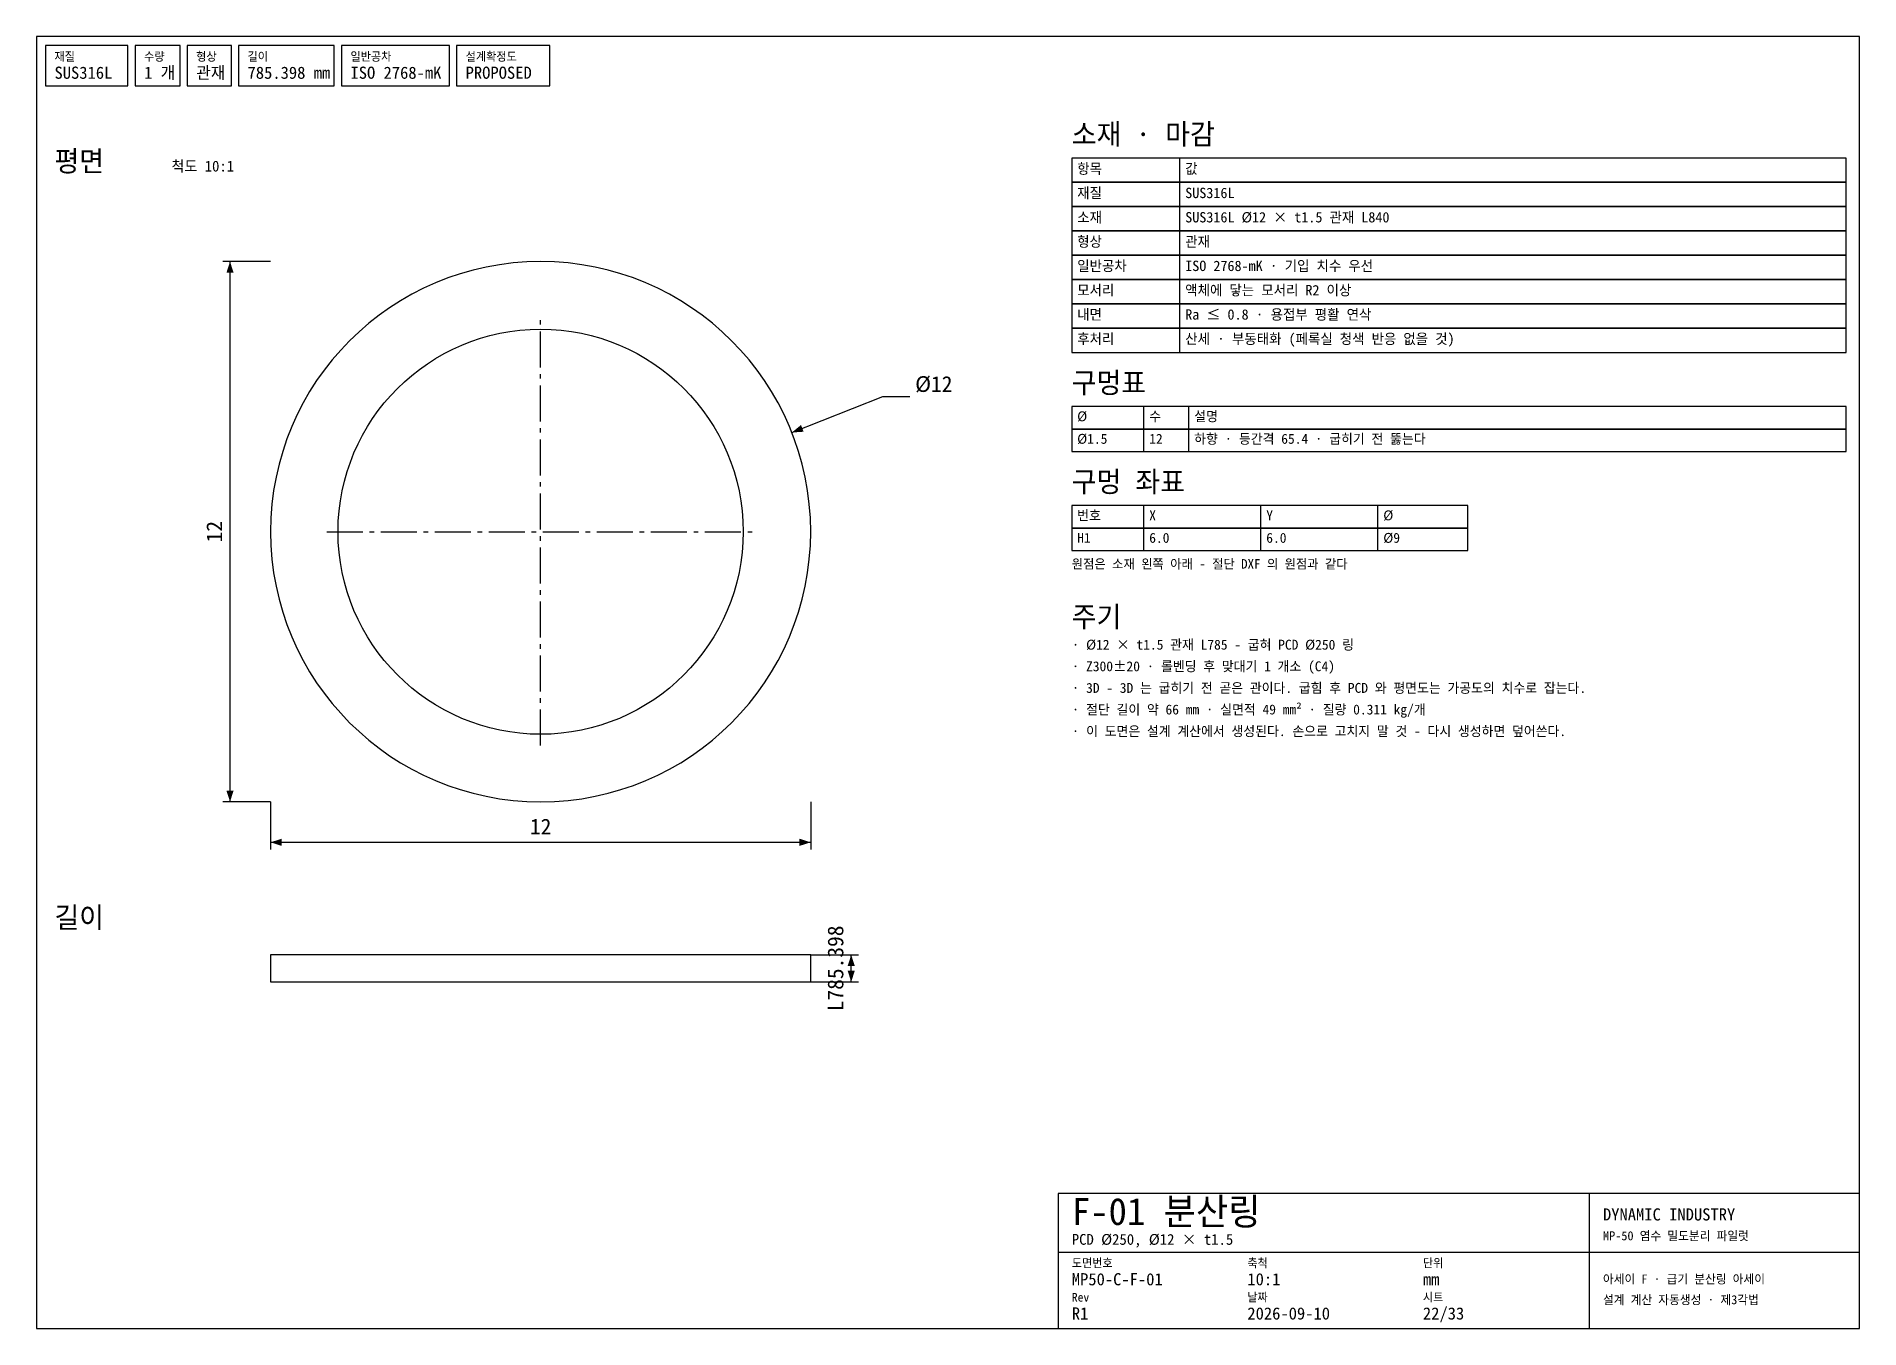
# Model space of a CAD drawing. Header units: millimetres. Extents: x 10 to 415, y 5 to 292.
import ezdxf
from ezdxf.enums import TextEntityAlignment as Align

# ---------------------------------------------------------------- set-up
doc = ezdxf.new("R2010")
doc.units = ezdxf.units.MM
doc.linetypes.add('CENTER', pattern=[12, 8, -1.5, 1, -1.5])
for name, color, linetype in [('CENTER', 2, 'CENTER'), ('CUT', 7, 'CONTINUOUS'), ('DIM', 3, 'CONTINUOUS'), ('FRAME', 7, 'CONTINUOUS'), ('HOLE', 7, 'CONTINUOUS'), ('NOTE', 8, 'CONTINUOUS'), ('TEXT', 3, 'CONTINUOUS')]:
    doc.layers.add(name, color=color, linetype=linetype)

msp = doc.modelspace()

# ---------------------------------------------------------------- linework, layer by layer
at = {"layer": 'CENTER'}
for p, q in [((122, 134.5), (122, 229.5)), ((74.5, 182), (169.5, 182))]:
    msp.add_line(p, q, dxfattribs=at)
at = {"layer": 'CUT'}
msp.add_lwpolyline([(62, 182, 1), (182, 182, 1)], format="xyb", close=True, dxfattribs=at)
msp.add_lwpolyline([(62, 82), (182, 82), (182, 88), (62, 88)], close=True, dxfattribs=at)
at = {"layer": 'DIM'}
for p, q in [((62, 242), (51.4, 242)), ((53, 122), (53, 242)), ((177.809313, 204.029992), (198, 212)), ((198, 212), (204, 212)), ((62, 122), (51.4, 122)), ((62, 122), (62, 111.4)), ((182, 122), (182, 111.4)), ((62, 113), (182, 113)), ((182, 88), (192.6, 88)), ((191, 82), (191, 88)), ((182, 82), (192.6, 82))]:
    msp.add_line(p, q, dxfattribs=at)
for points in [[(53, 242), (52.2, 239.5), (53.8, 239.5)], [(177.809313, 204.029992), (180.428435, 204.203784), (179.840968, 205.692033)], [(53, 122), (53.8, 124.5), (52.2, 124.5)], [(62, 113), (64.5, 112.2), (64.5, 113.8)], [(182, 113), (179.5, 113.8), (179.5, 112.2)], [(191, 88), (190.2, 85.5), (191.8, 85.5)], [(191, 82), (191.8, 84.5), (190.2, 84.5)]]:
    msp.add_solid(points, dxfattribs=at)
at = {"layer": 'FRAME'}
for p, q in [((264, 259.6), (264, 265)), ((264, 254.2), (264, 259.6)), ((264, 248.8), (264, 254.2)), ((264, 243.4), (264, 248.8)), ((264, 238), (264, 243.4)), ((264, 232.6), (264, 238)), ((264, 227.2), (264, 232.6)), ((264, 221.8), (264, 227.2)), ((256, 204.8), (256, 209.8)), ((266, 204.8), (266, 209.8)), ((256, 199.8), (256, 204.8)), ((266, 199.8), (266, 204.8)), ((256, 182.8), (256, 187.8)), ((282, 182.8), (282, 187.8)), ((308, 182.8), (308, 187.8)), ((256, 177.8), (256, 182.8)), ((282, 177.8), (282, 182.8)), ((308, 177.8), (308, 182.8)), ((355, 5), (355, 35)), ((237, 22), (415, 22))]:
    msp.add_line(p, q, dxfattribs=at)
for points in [[(10, 5), (415, 5), (415, 292), (10, 292)], [(12, 281), (30.3104, 281), (30.3104, 290), (12, 290)], [(31.9104, 281), (41.895296, 281), (41.895296, 290), (31.9104, 290)], [(43.495296, 281), (53.295296, 281), (53.295296, 290), (43.495296, 290)], [(54.895296, 281), (76.15712, 281), (76.15712, 290), (54.895296, 290)], [(77.75712, 281), (101.740544, 281), (101.740544, 290), (77.75712, 290)], [(103.340544, 281), (124.02176, 281), (124.02176, 290), (103.340544, 290)], [(240, 259.6), (412, 259.6), (412, 265), (240, 265)], [(240, 254.2), (412, 254.2), (412, 259.6), (240, 259.6)], [(240, 248.8), (412, 248.8), (412, 254.2), (240, 254.2)], [(240, 243.4), (412, 243.4), (412, 248.8), (240, 248.8)], [(240, 238), (412, 238), (412, 243.4), (240, 243.4)], [(240, 232.6), (412, 232.6), (412, 238), (240, 238)], [(240, 227.2), (412, 227.2), (412, 232.6), (240, 232.6)], [(240, 221.8), (412, 221.8), (412, 227.2), (240, 227.2)], [(240, 204.8), (412, 204.8), (412, 209.8), (240, 209.8)], [(240, 199.8), (412, 199.8), (412, 204.8), (240, 204.8)], [(240, 182.8), (328, 182.8), (328, 187.8), (240, 187.8)], [(240, 177.8), (328, 177.8), (328, 182.8), (240, 182.8)], [(237, 5), (415, 5), (415, 35), (237, 35)]]:
    msp.add_lwpolyline(points, close=True, dxfattribs=at)
at = {"layer": 'HOLE'}
msp.add_lwpolyline([(77, 182, -1), (167, 182, -1)], format="xyb", close=True, dxfattribs=at)

# ---------------------------------------------------------------- texts
at = {"layer": 'DIM'}
msp.add_text('Ø12', height=3.5, dxfattribs=at).set_placement((205.2, 213.05))
for s, p in [('12', (51.25, 182)), ('L785.398', (189.25, 85))]:
    msp.add_text(s, height=3.5, rotation=90, dxfattribs=at).set_placement(p, align=Align.CENTER)
msp.add_text('12', height=3.5, dxfattribs=at).set_placement((122, 114.75), align=Align.CENTER)
at = {"layer": 'FRAME'}
for s, height, p in [('SUS316L', 2.7, (14, 282.6)), ('1 개', 2.7, (33.9104, 282.6)), ('관재', 2.7, (45.495296, 282.6)), ('785.398 mm', 2.7, (56.895296, 282.6)), ('ISO 2768-mK', 2.7, (79.75712, 282.6)), ('PROPOSED', 2.7, (105.340544, 282.6)), ('소재 · 마감', 4.6, (240, 268)), ('평면', 4.6, (14, 262)), ('항목', 2.3, (241.2, 261.495)), ('값', 2.3, (265.2, 261.495)), ('구멍표', 4.6, (240, 212.8)), ('Ø', 2.2, (241.2, 206.53)), ('수', 2.2, (257.2, 206.53)), ('설명', 2.2, (267.2, 206.53)), ('구멍 좌표', 4.6, (240, 190.8)), ('번호', 2.2, (241.2, 184.53)), ('X', 2.2, (257.2, 184.53)), ('Y', 2.2, (283.2, 184.53)), ('Ø', 2.2, (309.2, 184.53)), ('주기', 4.6, (240, 160.8)), ('길이', 4.6, (14, 94)), ('F-01 분산링', 6, (240, 28)), ('DYNAMIC INDUSTRY', 2.7, (358, 29))]:
    msp.add_text(s, height=height, dxfattribs=at).set_placement(p)
at = {"layer": 'NOTE'}
for s, height, p in [('원점은 소재 왼쪽 아래 - 절단 DXF 의 원점과 같다', 2.1, (240, 173.8)), ('· Ø12 × t1.5 관재 L785 - 굽혀 PCD Ø250 링', 2.2, (240, 155.8)), ('· Z300±20 · 롤벤딩 후 맞대기 1 개소 (C4)', 2.2, (240, 151)), ('· 3D - 3D 는 굽히기 전 곧은 관이다. 굽힘 후 PCD 와 평면도는 가공도의 치수로 잡는다.', 2.2, (240, 146.2)), ('· 절단 길이 약 66 mm · 실면적 49 mm² · 질량 0.311 kg/개', 2.2, (240, 141.4)), ('· 이 도면은 설계 계산에서 생성된다. 손으로 고치지 말 것 - 다시 생성하면 덮어쓴다.', 2.2, (240, 136.6))]:
    msp.add_text(s, height=height, dxfattribs=at).set_placement(p)
at = {"layer": 'TEXT'}
for s, height, p in [('재질', 1.9, (14, 286.6)), ('수량', 1.9, (33.9104, 286.6)), ('형상', 1.9, (45.495296, 286.6)), ('길이', 1.9, (56.895296, 286.6)), ('일반공차', 1.9, (79.75712, 286.6)), ('설계확정도', 1.9, (105.340544, 286.6)), ('척도 10:1', 2.4, (40, 262)), ('재질', 2.3, (241.2, 256.095)), ('SUS316L', 2.3, (265.2, 256.095)), ('소재', 2.3, (241.2, 250.695)), ('SUS316L Ø12 × t1.5 관재 L840', 2.3, (265.2, 250.695)), ('형상', 2.3, (241.2, 245.295)), ('관재', 2.3, (265.2, 245.295)), ('일반공차', 2.3, (241.2, 239.895)), ('ISO 2768-mK · 기입 치수 우선', 2.3, (265.2, 239.895)), ('모서리', 2.3, (241.2, 234.495)), ('액체에 닿는 모서리 R2 이상', 2.3, (265.2, 234.495)), ('내면', 2.3, (241.2, 229.095)), ('Ra ≤ 0.8 · 용접부 평활 연삭', 2.3, (265.2, 229.095)), ('후처리', 2.3, (241.2, 223.695)), ('산세 · 부동태화 (페록실 청색 반응 없을 것)', 2.3, (265.2, 223.695)), ('Ø1.5', 2.2, (241.2, 201.53)), ('12', 2.2, (257.2, 201.53)), ('하향 · 등간격 65.4 · 굽히기 전 뚫는다', 2.2, (267.2, 201.53)), ('H1', 2.2, (241.2, 179.53)), ('6.0', 2.2, (257.2, 179.53)), ('6.0', 2.2, (283.2, 179.53)), ('Ø9', 2.2, (309.2, 179.53)), ('PCD Ø250, Ø12 × t1.5', 2.4, (240, 23.6)), ('MP-50 염수 밀도분리 파일럿', 2, (358, 24.6)), ('도면번호', 1.9, (240, 18.6)), ('축척', 1.9, (279, 18.6)), ('단위', 1.9, (318, 18.6)), ('MP50-C-F-01', 2.7, (240, 14.6)), ('10:1', 2.7, (279, 14.6)), ('mm', 2.7, (318, 14.6)), ('아세이 F · 급기 분산링 아세이', 2, (358, 15)), ('Rev', 1.9, (240, 11)), ('날짜', 1.9, (279, 11)), ('시트', 1.9, (318, 11)), ('설계 계산 자동생성 · 제3각법', 2, (358, 10.4)), ('R1', 2.7, (240, 7)), ('2026-09-10', 2.7, (279, 7)), ('22/33', 2.7, (318, 7))]:
    msp.add_text(s, height=height, dxfattribs=at).set_placement(p)

doc.saveas('drawing.dxf')
